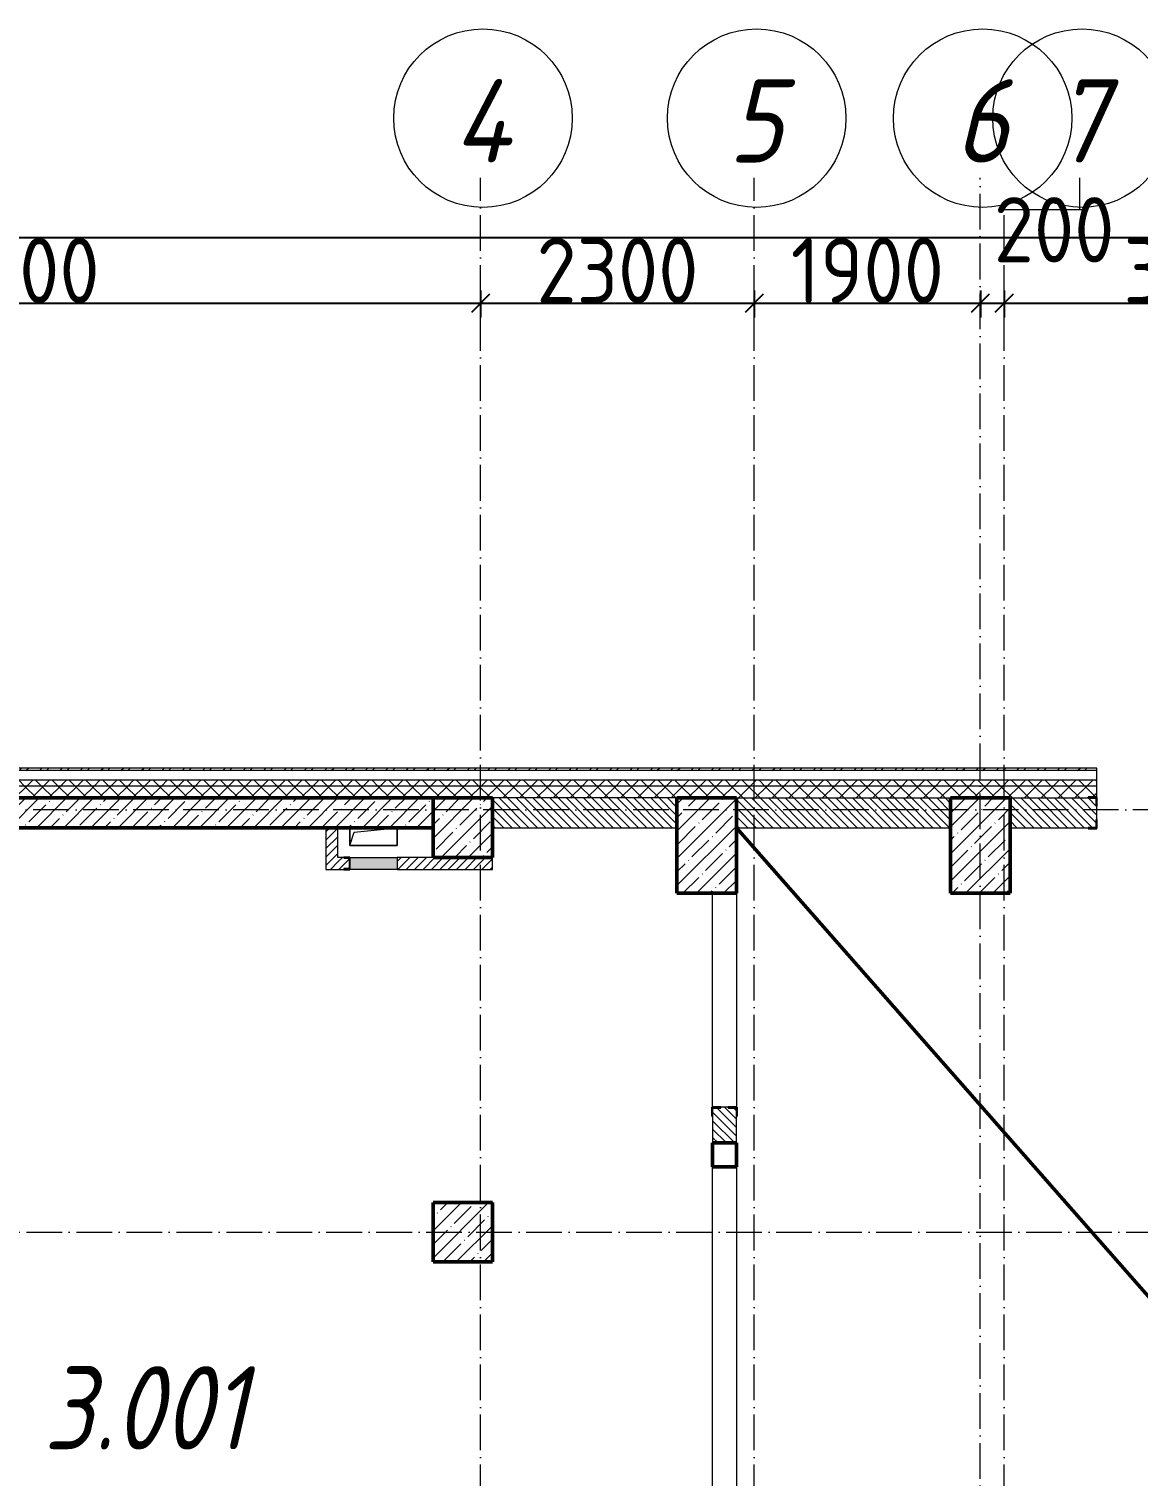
# Model space of a CAD drawing. Header units: millimetres. Extents: x -12989 to 629078, y -109036 to 555275.
# Drawn here: x 525164 to 534486, y -10535 to 1630 of the extents above; entities that cross this region are included whole.
import ezdxf

# ---------------------------------------------------------------- set-up
doc = ezdxf.new("R2010")
doc.units = ezdxf.units.MM
doc.linetypes.add('50_200_ШТРИХ_1Т_ш5_п1_п1_', pattern=[700, 500, -100, 0, -100])
for name, color, linetype, lineweight in [('A-____-____-DIMS', 7, 'Continuous', 9), ('A-DETL-____-OTLN-1', 7, 'Continuous', 50), ('A-FLOR-____-OTLN', 7, 'Continuous', 9), ('A-GENM-____-MCUT', 7, 'Continuous', 25), ('A-GENM-____-OTLN', 7, 'Continuous', 9), ('A-GENM-____-OTLN-1', 7, 'Continuous', 25), ('A-GLAZ-____-OTLN', 7, 'Continuous', 9), ('A-WALL-____-MCUT', 7, 'Continuous', 13), ('A-WALL-____-MCUT-1', 7, 'Continuous', 9), ('A-WALL-____-MCUT-2', 7, 'Continuous', 50), ('A-WALL-____-PATT-1', 7, 'Continuous', 9), ('A-WALL-FNSH-MCUT-1', 7, 'Continuous', 9), ('I-WALL-____-OTLN', 7, 'Continuous', 9), ('S-COLS-____-MCUT', 7, 'Continuous', 50), ('S-COLS-____-OTLN', 7, 'Continuous', 9), ('S-GRID-____-IDEN', 7, 'Continuous', 9), ('S-GRID-____-OTLN', 7, 'Continuous', 9), ('S-GRID-____-OTLN-1', 7, '50_200_ШТРИХ_1Т_ш5_п1_п1_', 9), ('Марки помещений', 7, 'Continuous', 9)]:
    doc.layers.add(name, color=color, linetype=linetype, lineweight=lineweight)
doc.styles.add('ISOCPEUR_I_2', font='isocpeui.ttf', dxfattribs={"width": 0.85, "height": 2.3})
doc.styles.add('ISOCPEUR_I_9', font='isocpeui.ttf', dxfattribs={"width": 0.9, "height": 250})
doc.styles.add('СПДС', font='isocpeur.ttf', dxfattribs={"width": 0.9})
doc.dimstyles.new('ISO-2_5_0_9К_БОЛЬШОЙ_ОСИ', dxfattribs={"dimscale": 304.8, "dimtxt": 248.995294, "dimasz": 0.492126, "dimexe": 0.393701, "dimexo": 0, "dimgap": 0, "dimtad": 1, "dimdec": 0, "dimzin": 0, "dimdsep": 46, "dimtxsty": 'ISOCPEUR_I_9', "dimblk1": 'OBLIQUE', "dimblk2": 'OBLIQUE', "dimsah": 1, "dimcen": 0.09, "dimdle": 0.393701, "dimazin": 0, "dimtfac": 1, "dimtdec": 4, "dimtix": 1, "dimtmove": 0, "dimatfit": 3, "dimfxl": 1, "dimtvp": 1, "dimtolj": 1, "dimtzin": 0, "dimarcsym": 2})
doc.dimstyles.new('ISO-2_5_0_9К_БОЛЬШОЙ_ОСИ_1', dxfattribs={"dimscale": 304.8, "dimtxt": 248.995294, "dimasz": 0.492126, "dimexe": 0.393701, "dimexo": 0, "dimgap": 0, "dimtad": 1, "dimdec": 0, "dimzin": 0, "dimdsep": 46, "dimtxsty": 'ISOCPEUR_I_9', "dimblk1": 'OBLIQUE', "dimblk2": 'OBLIQUE', "dimsah": 1, "dimcen": 0.09, "dimdle": 0.393701, "dimazin": 0, "dimtfac": 1, "dimtdec": 4, "dimtix": 1, "dimtmove": 1, "dimatfit": 3, "dimfxl": 1, "dimtvp": 1, "dimtolj": 1, "dimtzin": 0, "dimarcsym": 2})
doc.dimstyles.new('ISO-2_5_0_9К_БОЛЬШОЙ_ОСИ_2', dxfattribs={"dimscale": 304.8, "dimtxt": 248.995294, "dimasz": 0.492126, "dimexe": 0.393701, "dimexo": 0, "dimgap": 0, "dimtad": 1, "dimdec": 0, "dimzin": 0, "dimdsep": 46, "dimtxsty": 'ISOCPEUR_I_9', "dimblk1": 'OBLIQUE', "dimblk2": 'OBLIQUE', "dimsah": 1, "dimcen": 0.09, "dimdle": 0.393701, "dimazin": 0, "dimtfac": 1, "dimtdec": 4, "dimtix": 1, "dimtmove": 2, "dimatfit": 3, "dimfxl": 1, "dimtvp": 1, "dimtolj": 1, "dimtzin": 0, "dimarcsym": 2})
pattern_1 = [(45, (523510, -90515.61), (-114.04925, 114.04925), []), (45, (523624.06, -90515.61), (-114.04925, 114.04925), [201.612, -40.322, 3.353, -36.97])]
pattern_2 = [(45, (523510.01, -90515.614), (-35.35534, 35.35534), [])]
pattern_3 = [(45, (523510.01, -90515.61), (-70.71068, 70.71068), []), (135, (523510.01, -90515.61), (-70.71068, -70.71068), [])]
pattern_4 = [(135, (523510.01, -90515.614), (-35.35534, -35.35534), [])]

# ---------------------------------------------------------------- blocks, each defined once
blk = doc.blocks.new('BSC_Колонна _Прямоугольная - 500х800-25984396-АР1_План отверстий 3 этажа в осях 1-64_Ю-ЯЯ')
at = {"layer": 'S-COLS-____-OTLN'}
h = blk.add_hatch(dxfattribs=at)
h.set_pattern_fill('FP_13', color=256, style=0, pattern_type=2)
h.set_pattern_definition([(45, (-9650, -85281.04), (-114.04925, 114.04925), []), (45, (-9535.95, -85281.04), (-114.04925, 114.04925), [201.613, -40.323, 3.353, -36.97])])
h.paths.add_polyline_path([(-250, -400), (250, -400), (250, 400), (-250, 400)], flags=0)
at = {"layer": 'S-COLS-____-MCUT'}
for p, q in [((250, 400), (-250, 400)), ((-250, 400), (-250, -400)), ((250, -400), (250, 400)), ((-250, -400), (250, -400))]:
    blk.add_line(p, q, dxfattribs=at)
blk = doc.blocks.new('BSC_Колонна _Прямоугольная - 500х500-V57-АР1_План отверстий 3 этажа в осях 1-64_Ю-ЯЯ')
at = {"layer": 'S-COLS-____-OTLN'}
h = blk.add_hatch(dxfattribs=at)
h.set_pattern_fill('FP_65', color=256, style=0, pattern_type=2)
h.set_pattern_definition([(45, (-5300, -82031.04), (-114.04925, 114.04925), []), (45, (-5185.95, -82031.04), (-114.04925, 114.04925), [201.613, -40.323, 3.353, -36.97])])
h.paths.add_polyline_path([(-250, -250), (250, -250), (250, 250), (-250, 250)], flags=0)
at = {"layer": 'S-COLS-____-MCUT'}
for p, q in [((250, 250), (-250, 250)), ((-250, 250), (-250, -250)), ((250, -250), (250, 250)), ((-250, -250), (250, -250))]:
    blk.add_line(p, q, dxfattribs=at)
blk = doc.blocks.new('BSC_Колонна _Прямоугольная - 500х800-V91-АР1_План отверстий 3 этажа в осях 1-64_Ю-ЯЯ')
at = {"layer": 'S-COLS-____-OTLN'}
h = blk.add_hatch(dxfattribs=at)
h.set_pattern_fill('FP_96', color=256, style=0, pattern_type=2)
h.set_pattern_definition([(45, (-7350, -85281.04), (-114.04925, 114.04925), []), (45, (-7235.95, -85281.04), (-114.04925, 114.04925), [201.613, -40.323, 3.353, -36.97])])
h.paths.add_polyline_path([(-250, -400), (250, -400), (250, 400), (-250, 400)], flags=0)
at = {"layer": 'S-COLS-____-MCUT'}
for p, q in [((250, 400), (-250, 400)), ((-250, 400), (-250, -400)), ((250, -400), (250, 400)), ((-250, -400), (250, -400))]:
    blk.add_line(p, q, dxfattribs=at)
blk = doc.blocks.new('Фахверк_СКБ_Уголок - 250_3380-27498580-АР1_План отверстий 3 этажа в осях 1-64_Ю-ЯЯ')
at = {"layer": 'A-GENM-____-MCUT'}
for p, q in [((200, 181), (125, 181)), ((125, 181), (125, 106)), ((131, 106), (131, 175)), ((131, 175), (200, 175)), ((200, 175), (200, 181)), ((125, 106), (131, 106)), ((131, -6), (125, -6)), ((125, -6), (125, -81)), ((125, -81), (200, -81)), ((131, -75), (131, -6)), ((200, -75), (131, -75)), ((200, -81), (200, -75))]:
    blk.add_line(p, q, dxfattribs=at)
blk = doc.blocks.new('AR_Отверстие Ниша - Лючок-32405342-АР1_План отверстий 3 этажа в осях 1-64_Ю-ЯЯ')
at = {"layer": 'A-GLAZ-____-OTLN'}
blk.add_hatch(color=256, dxfattribs=at).paths.add_polyline_path([(-200, 50), (-200, -50), (200, -50), (200, 50)], flags=0)
for p, q in [((-200, 50), (200, 50)), ((-200, -50), (-200, 50)), ((200, -50), (-200, -50))]:
    blk.add_line(p, q, dxfattribs=at)
blk = doc.blocks.new('154_Фахверк_СКБ_Швеллер - Тип_100_3960-28331862-АР1_План отверстий 3 этажа в осях 1-64_Ю-ЯЯ')
at = {"layer": 'A-GENM-____-MCUT'}
for p, q in [((175, 50), (125, 50)), ((125, 50), (125, -50)), ((128, 47), (175, 47)), ((128, -47), (128, 47)), ((175, 47), (175, 50)), ((125, -50), (175, -50)), ((175, -47), (128, -47)), ((175, -50), (175, -47))]:
    blk.add_line(p, q, dxfattribs=at)
blk = doc.blocks.new('AR_Отверстие прямоугольное _в плите_ - AR_Отверстие прямоугольное _в плите_-30459225-АР1_План отверстий 3 этажа в осях 1-64_Ю-ЯЯ')
at = {"layer": 'A-GENM-____-OTLN'}
for p, q in [((-200, 75), (-200, -75)), ((-200, -75), (-163, 37)), ((-163, 37), (200, 75)), ((200, -75), (200, 75)), ((-200, -75), (200, -75))]:
    blk.add_line(p, q, dxfattribs=at)
blk = doc.blocks.new('BSC_Колонна _Прямоугольная1 - 200х200 _металл_-35216022-АР1_План отверстий 3 этажа в осях 1-64_Ю-ЯЯ')
at = {"layer": 'S-COLS-____-MCUT'}
for p, q in [((100, 100), (-100, 100)), ((-100, 100), (-100, -100)), ((100, -100), (100, 100)), ((-100, -100), (100, -100))]:
    blk.add_line(p, q, dxfattribs=at)
blk = doc.blocks.new('Фахверк_СКБ_Уголок - 200_3960-28268576-АР1_План отверстий 3 этажа в осях 1-64_Ю-ЯЯ')
at = {"layer": 'A-GENM-____-MCUT'}
for p, q in [((200, 156), (125, 156)), ((125, 156), (125, 81)), ((131, 81), (131, 150)), ((131, 150), (200, 150)), ((200, 150), (200, 156)), ((125, 81), (131, 81)), ((131, 19), (125, 19)), ((125, 19), (125, -56)), ((131, -50), (131, 19)), ((125, -56), (200, -56)), ((200, -50), (131, -50)), ((200, -56), (200, -50))]:
    blk.add_line(p, q, dxfattribs=at)
blk = doc.blocks.new('Ось сетки - Круг_Ø6_00__ISO-2_5_0_9K_-25732049-АР1_План отверстий 3 этажа в осях 1-64_Ю-ЯЯ')
at = {"layer": 'S-GRID-____-IDEN'}
blk.add_circle((0, 0), 3, dxfattribs=at)
blk = doc.blocks.new('_Oblique')
at = {"color": 0, "linetype": 'ByBlock', "lineweight": -2}
blk.add_line((-0.5, -0.5), (0.5, 0.5), dxfattribs=at)
blk = doc.blocks.new('*D2834')
at = {"layer": 'A-____-____-DIMS', "color": 0, "lineweight": -2, "transparency": 16777216}
for p, q in [((281421, 3083), (281421, 2857)), ((289221, 3083), (289221, 2857)), ((281301, 2977), (289341, 2977))]:
    blk.add_line(p, q, dxfattribs=at)
at = {"layer": 'Defpoints', "color": 0, "transparency": 16777216}
for p in [(281421, 3083), (289221, 3083), (289221, 2977)]:
    blk.add_point(p, dxfattribs=at)
at = {"layer": 'A-____-____-DIMS', "color": 0, "lineweight": -2, "transparency": 16777216, "xscale": 150, "yscale": 150, "zscale": 150, "rotation": 180}
blk.add_blockref('_Oblique', (281421, 2977), dxfattribs=at)
at = {"layer": 'A-____-____-DIMS', "color": 0, "lineweight": -2, "transparency": 16777216, "xscale": 150, "yscale": 150, "zscale": 150}
blk.add_blockref('_Oblique', (289221, 2977), dxfattribs=at)
at = {"layer": 'A-____-____-DIMS', "color": 0, "transparency": 16777216, "insert": (285321, 3251), "char_height": 548.6, "attachment_point": 5, "style": 'СПДС'}
blk.add_mtext('\\A1;7800', dxfattribs=at)
blk = doc.blocks.new('*D2835')
at = {"layer": 'A-____-____-DIMS', "color": 0, "lineweight": -2, "transparency": 16777216}
for p, q in [((289221, 3083), (289221, 2857)), ((291521, 3083), (291521, 2857)), ((289101, 2977), (291641, 2977))]:
    blk.add_line(p, q, dxfattribs=at)
at = {"layer": 'Defpoints', "color": 0, "transparency": 16777216}
for p in [(289221, 3083), (291521, 3083), (291521, 2977)]:
    blk.add_point(p, dxfattribs=at)
at = {"layer": 'A-____-____-DIMS', "color": 0, "lineweight": -2, "transparency": 16777216, "xscale": 150, "yscale": 150, "zscale": 150, "rotation": 180}
blk.add_blockref('_Oblique', (289221, 2977), dxfattribs=at)
at = {"layer": 'A-____-____-DIMS', "color": 0, "lineweight": -2, "transparency": 16777216, "xscale": 150, "yscale": 150, "zscale": 150}
blk.add_blockref('_Oblique', (291521, 2977), dxfattribs=at)
at = {"layer": 'A-____-____-DIMS', "color": 0, "transparency": 16777216, "insert": (290371, 3251), "char_height": 548.6, "attachment_point": 5, "style": 'СПДС'}
blk.add_mtext('\\A1;2300', dxfattribs=at)
blk = doc.blocks.new('*D2836')
at = {"layer": 'A-____-____-DIMS', "color": 0, "lineweight": -2, "transparency": 16777216}
for p, q in [((291521, 3083), (291521, 2857)), ((293421, 3083), (293421, 2857)), ((291401, 2977), (293541, 2977))]:
    blk.add_line(p, q, dxfattribs=at)
at = {"layer": 'Defpoints', "color": 0, "transparency": 16777216}
for p in [(291521, 3083), (293421, 3083), (293421, 2977)]:
    blk.add_point(p, dxfattribs=at)
at = {"layer": 'A-____-____-DIMS', "color": 0, "lineweight": -2, "transparency": 16777216, "xscale": 150, "yscale": 150, "zscale": 150, "rotation": 180}
blk.add_blockref('_Oblique', (291521, 2977), dxfattribs=at)
at = {"layer": 'A-____-____-DIMS', "color": 0, "lineweight": -2, "transparency": 16777216, "xscale": 150, "yscale": 150, "zscale": 150}
blk.add_blockref('_Oblique', (293421, 2977), dxfattribs=at)
at = {"layer": 'A-____-____-DIMS', "color": 0, "transparency": 16777216, "insert": (292471, 3251), "char_height": 548.6, "attachment_point": 5, "style": 'СПДС'}
blk.add_mtext('\\A1;1900', dxfattribs=at)
blk = doc.blocks.new('*D2837')
at = {"layer": 'A-____-____-DIMS', "color": 0, "lineweight": -2, "transparency": 16777216}
for p, q in [((293421, 3083), (293421, 2857)), ((293621, 3083), (293621, 2857)), ((293301, 2977), (293741, 2977))]:
    blk.add_line(p, q, dxfattribs=at)
at = {"layer": 'Defpoints', "color": 0, "transparency": 16777216}
for p in [(293421, 3083), (293621, 3083), (293621, 2977)]:
    blk.add_point(p, dxfattribs=at)
at = {"layer": 'A-____-____-DIMS', "color": 0, "lineweight": -2, "transparency": 16777216, "xscale": 150, "yscale": 150, "zscale": 150, "rotation": 180}
blk.add_blockref('_Oblique', (293421, 2977), dxfattribs=at)
at = {"layer": 'A-____-____-DIMS', "color": 0, "lineweight": -2, "transparency": 16777216, "xscale": 150, "yscale": 150, "zscale": 150}
blk.add_blockref('_Oblique', (293621, 2977), dxfattribs=at)
at = {"layer": 'A-____-____-DIMS', "color": 0, "transparency": 16777216, "insert": (293534, 3868), "char_height": 548.6, "attachment_point": 1, "line_spacing_factor": 1.149209, "style": 'СПДС'}
blk.add_mtext('\\A1;200', dxfattribs=at)
blk = doc.blocks.new('*D2838')
at = {"layer": 'A-____-____-DIMS', "color": 0, "lineweight": -2, "transparency": 16777216}
for p, q in [((293621, 3083), (293621, 2857)), ((297021, 3083), (297021, 2857)), ((293501, 2977), (297141, 2977))]:
    blk.add_line(p, q, dxfattribs=at)
at = {"layer": 'Defpoints', "color": 0, "transparency": 16777216}
for p in [(293621, 3083), (297021, 3083), (297021, 2977)]:
    blk.add_point(p, dxfattribs=at)
at = {"layer": 'A-____-____-DIMS', "color": 0, "lineweight": -2, "transparency": 16777216, "xscale": 150, "yscale": 150, "zscale": 150, "rotation": 180}
blk.add_blockref('_Oblique', (293621, 2977), dxfattribs=at)
at = {"layer": 'A-____-____-DIMS', "color": 0, "lineweight": -2, "transparency": 16777216, "xscale": 150, "yscale": 150, "zscale": 150}
blk.add_blockref('_Oblique', (297021, 2977), dxfattribs=at)
at = {"layer": 'A-____-____-DIMS', "color": 0, "transparency": 16777216, "insert": (295321, 3251), "char_height": 548.6, "attachment_point": 5, "style": 'СПДС'}
blk.add_mtext('\\A1;3400', dxfattribs=at)
blk = doc.blocks.new('*D2873')
at = {"layer": 'A-____-____-DIMS', "color": 0, "lineweight": -2, "transparency": 16777216}
for p, q in [((281301, 3529), (332155, 3529)), ((281421, 3635), (281421, 3409)), ((385041, 3529), (334032, 3529)), ((384921, 3635), (384921, 3409))]:
    blk.add_line(p, q, dxfattribs=at)
at = {"layer": 'Defpoints', "color": 0, "transparency": 16777216}
for p in [(281421, 3635), (384921, 3635), (384921, 3529)]:
    blk.add_point(p, dxfattribs=at)
at = {"layer": 'A-____-____-DIMS', "color": 0, "lineweight": -2, "transparency": 16777216, "xscale": 150, "yscale": 150, "zscale": 150, "rotation": 180}
blk.add_blockref('_Oblique', (281421, 3529), dxfattribs=at)
at = {"layer": 'A-____-____-DIMS', "color": 0, "lineweight": -2, "transparency": 16777216, "xscale": 150, "yscale": 150, "zscale": 150}
blk.add_blockref('_Oblique', (384921, 3529), dxfattribs=at)
at = {"layer": 'A-____-____-DIMS', "color": 0, "transparency": 16777216, "insert": (332155, 4055), "char_height": 548.6, "attachment_point": 1, "line_spacing_factor": 1.149209, "style": 'СПДС'}
blk.add_mtext('\\A1;103500', dxfattribs=at)
blk = doc.blocks.new('3эт')
at = {"layer": 'S-GRID-____-OTLN-1', "color": 251, "ltscale": 0.6, "true_color": 0x636466}
for p, q in [((289220.7, -33971.9), (289220.7, 4029.4)), ((291520.7, -33971.9), (291520.7, 4029.4)), ((293420.7, -33791.8), (293420.7, 4029.4)), ((294255.7, 3765.1), (294255.7, 4029.4)), ((293620.7, -33971.9), (293620.7, 3765.1)), ((293620.7, 3765.1), (294255.7, 3765.1)), ((387845.1, -1282.4), (279101.9, -1282.4)), ((279101.9, -4832.4), (387845.1, -4832.4))]:
    blk.add_line(p, q, dxfattribs=at)
at = {"layer": 'S-GRID-____-IDEN', "xscale": 250, "yscale": 250, "zscale": 99.99999999999993}
for p in [(289240.6, 4531.9), (291540.6, 4531.9), (293440.6, 4531.9), (294275.6, 4531.9)]:
    blk.add_blockref('Ось сетки - Круг_Ø6_00__ISO-2_5_0_9K_-25732049-АР1_План отверстий 3 этажа в осях 1-64_Ю-ЯЯ', p, dxfattribs=at)
at = {"layer": 'S-GRID-____-IDEN', "char_height": 700, "attachment_point": 1, "style": 'ISOCPEUR_I_9'}
for s, insert, width in [('\\fISOCPEUR|b0|i1|c204|p34|;\\W.9;4', (288992.8, 4859.2), 223.671), ('\\fISOCPEUR|b0|i1|c204|p34|;\\W.9;5', (291301.8, 4859.2), 202.025), ('\\fISOCPEUR|b0|i1|c204|p34|;\\W.9;6', (293201.8, 4859.2), 202.025), ('\\fISOCPEUR|b0|i1|c204|p34|;\\W.9;7', (294036.8, 4859.2), 202.025)]:
    blk.add_mtext(s, dxfattribs=dict(at, insert=insert, width=width))
at = {"layer": 'A-____-____-DIMS'}
for base, p1, p2, dimstyle, override, picture, middle in [((384920.7, 3529.2), (281420.7, 3635.3), (384920.7, 3635.3), 'ISO-2_5_0_9К_БОЛЬШОЙ_ОСИ_2', {"dimtxt": 1.8, "dimpost": '<>', "dimtxsty": 'СПДС', "dimfxl": 103500}, '*D2873', (333093.6, 3689.2)), ((293620.7, 2977), (293420.7, 3083.1), (293620.7, 3083.1), 'ISO-2_5_0_9К_БОЛЬШОЙ_ОСИ_1', {"dimtxt": 1.8, "dimpost": '<>', "dimtxsty": 'СПДС', "dimfxl": 200}, '*D2837', (294003.2, 3136.9))]:
    dim = blk.add_linear_dim(base=base, p1=p1, p2=p2, dimstyle=dimstyle, override=override, dxfattribs=at)
    dim.commit()
    dim.dimension.update_dxf_attribs({"geometry": picture, "text_midpoint": middle, "dimtype": 160})
for base, p1, p2, override, picture, middle in [((289220.7, 2977), (281420.7, 3083.1), (289220.7, 3083.1), {"dimtxt": 1.8, "dimpost": '<>', "dimtxsty": 'СПДС', "dimfxl": 7800}, '*D2834', (285320.7, 3251.3)), ((291520.7, 2977), (289220.7, 3083.1), (291520.7, 3083.1), {"dimtxt": 1.8, "dimpost": '<>', "dimtxsty": 'СПДС', "dimfxl": 2300}, '*D2835', (290370.7, 3251.3)), ((293420.7, 2977), (291520.7, 3083.1), (293420.7, 3083.1), {"dimtxt": 1.8, "dimpost": '<>', "dimtxsty": 'СПДС', "dimfxl": 1900}, '*D2836', (292470.7, 3251.3)), ((297020.7, 2977), (293620.7, 3083.1), (297020.7, 3083.1), {"dimtxt": 1.8, "dimpost": '<>', "dimtxsty": 'СПДС', "dimfxl": 3400}, '*D2838', (295320.7, 3251.3))]:
    dim = blk.add_linear_dim(base=base, p1=p1, p2=p2, dimstyle='ISO-2_5_0_9К_БОЛЬШОЙ_ОСИ', override=override, dxfattribs=at)
    dim.commit()
    dim.dimension.update_dxf_attribs({"geometry": picture, "text_midpoint": middle})

msp = doc.modelspace()

# ---------------------------------------------------------------- hatches: boundary and pattern name
at = {"layer": 'A-WALL-____-PATT-1'}
h = msp.add_hatch(dxfattribs=at)
h.set_pattern_fill('FP_6', color=256, style=0, pattern_type=2)
h.set_pattern_definition([(45, (523510.01, -90515.61), (-85.53659, 85.53659), []), (45, (523567.03, -90515.61), (-85.53659, 85.53659), [])])
h.paths.add_polyline_path([(547379.0077, -4604.5723), (547379.0077, -4584.5723), (547360.0077, -4584.5723), (547360.0077, -4604.5723)], flags=0)
h.paths.add_polyline_path([(547210.0077, -4604.5723), (547210.0077, -4584.5723), (543640.0077, -4584.5723), (543640.0077, -4604.5723), (544705.5532, -4604.5723)], flags=0)
h.paths.add_polyline_path([(534140.0077, -4604.5723), (534140.0077, -4584.5723), (520830.0077, -4584.5723), (520830.0077, -4604.5723), (530565.8389, -4604.5723)], flags=0)
h = msp.add_hatch(dxfattribs=at)
h.set_pattern_fill('FP_4', color=256, style=0, pattern_type=2)
h.set_pattern_definition(pattern_3)
h.paths.add_polyline_path([(544705.5532, -4734.5723), (547360.0077, -4734.5723), (547360.0077, -4684.5723), (543640.0077, -4684.5723), (543640.0077, -4734.5723)], flags=0)
h.paths.add_polyline_path([(534140.0077, -4734.5723), (534140.0077, -4684.5723), (520960.0077, -4684.5723), (520960.0077, -4734.5723), (530565.8389, -4734.5723)], flags=0)
h = msp.add_hatch(dxfattribs=at)
h.set_pattern_fill('FP_4', color=256, style=0, pattern_type=2)
h.set_pattern_definition(pattern_3)
h.paths.add_polyline_path([(547360.0077, -4834.5723), (547360.0077, -4734.5723), (543640.0077, -4734.5723), (543640.0077, -4828.5723), (543715.0077, -4828.5723), (543715.0077, -4834.5723), (544705.5532, -4834.5723)], flags=0)
h.paths.add_polyline_path([(534065.0077, -4834.5723), (534065.0077, -4828.5723), (534140.0077, -4828.5723), (534140.0077, -4734.5723), (521060.0077, -4734.5723), (521060.0077, -4834.5723), (533410.0077, -4834.5723)], flags=0)
h = msp.add_hatch(dxfattribs=at)
h.set_pattern_fill('FP_12', color=256, style=0, pattern_type=2)
h.set_pattern_definition(pattern_1)
h.paths.add_polyline_path([(528560.0077, -5084.5723), (528560.0077, -4834.5723), (521560.0077, -4834.5723), (521560.0077, -5084.5723), (523495.9817, -5084.5723)], flags=0)
h = msp.add_hatch(dxfattribs=at)
h.set_pattern_fill('FP_9', color=256, style=0, pattern_type=2)
h.set_pattern_definition(pattern_4)
h.paths.add_polyline_path([(529060.0077, -5084.5723), (530610.0077, -5084.5723), (530610.0077, -4834.5723), (529060.0077, -4834.5723)], flags=0)
h = msp.add_hatch(dxfattribs=at)
h.set_pattern_fill('FP_9', color=256, style=0, pattern_type=2)
h.set_pattern_definition(pattern_4)
h.paths.add_polyline_path([(532910.0077, -5084.5723), (532910.0077, -4834.5723), (531110.0077, -4834.5723), (531110.0077, -5084.5723)], flags=0)
h = msp.add_hatch(dxfattribs=at)
h.set_pattern_fill('FP_9', color=256, style=0, pattern_type=2)
h.set_pattern_definition(pattern_4)
h.paths.add_polyline_path([(534134.0077, -5084.5723), (534134.0077, -5015.5723), (534140.0077, -5015.5723), (534140.0077, -4903.5723), (534134.0077, -4903.5723), (534134.0077, -4834.5723), (533410.0077, -4834.5723), (533410.0077, -5084.5723), (534065.0077, -5084.5723)], flags=0)
h = msp.add_hatch(dxfattribs=at)
h.set_pattern_fill('FP_8', color=256, style=0, pattern_type=2)
h.set_pattern_definition(pattern_2)
h.paths.add_polyline_path([(527760.0077, -5434.5723), (527760.0077, -5084.5723), (527660.0077, -5084.5723), (527660.0077, -5434.5723)], flags=0)
h = msp.add_hatch(dxfattribs=at)
h.set_pattern_fill('FP_8', color=256, style=0, pattern_type=2)
h.set_pattern_definition(pattern_2)
h.paths.add_polyline_path([(527810.0077, -5434.5723), (527810.0077, -5431.5723), (527857.0077, -5431.5723), (527857.0077, -5337.5723), (527810.0077, -5337.5723), (527810.0077, -5334.5723), (527760.0077, -5334.5723), (527760.0077, -5434.5723)], flags=0)
h.paths.add_polyline_path([(529060.0077, -5434.5723), (529060.0077, -5334.5723), (528260.0077, -5334.5723), (528260.0077, -5434.5723)], flags=0)
h = msp.add_hatch(dxfattribs=at)
h.set_pattern_fill('FP_9', color=256, style=0, pattern_type=2)
h.set_pattern_definition(pattern_4)
h.paths.add_polyline_path([(531110.0077, -7734.5723), (531110.0077, -7440.5723), (531041.0077, -7440.5723), (531041.0077, -7434.5723), (530979.0077, -7434.5723), (530979.0077, -7440.5723), (530910.0077, -7440.5723), (530910.0077, -7734.5723)], flags=0)
at = {"layer": 'S-COLS-____-OTLN'}
h = msp.add_hatch(dxfattribs=at)
h.set_pattern_fill('FP_12', color=256, style=0, pattern_type=2)
h.set_pattern_definition(pattern_1)
h.paths.add_polyline_path([(529060.0077, -5334.5723), (529060.0077, -4834.5723), (528560.0077, -4834.5723), (528560.0077, -5334.5723)], flags=0)

# ---------------------------------------------------------------- linework, layer by layer
at = {"layer": 'A-DETL-____-OTLN-1'}
msp.add_line((531110.0077, -5084.5723), (540682.2456, -15984.5723), dxfattribs=at)
at = {"layer": 'A-FLOR-____-OTLN'}
for p, q in [((527860.0077, -5234.5723), (527860.0077, -5084.5723)), ((528260.0077, -5084.5723), (528260.0077, -5234.5723)), ((528260.0077, -5234.5723), (527860.0077, -5234.5723))]:
    msp.add_line(p, q, dxfattribs=at)
at = {"layer": 'A-WALL-____-MCUT'}
for p, q in [((534140.0077, -4604.5723), (520830.0077, -4604.5723)), ((534140.0077, -4828.5723), (534140.0077, -4604.5723)), ((530610.0077, -4834.5723), (528560.0077, -4834.5723)), ((529060.0077, -4834.5723), (529060.0077, -5084.5723)), ((531110.0077, -4834.5723), (532910.0077, -4834.5723)), ((533410.0077, -4834.5723), (534065.0077, -4834.5723)), ((534140.0077, -5015.5723), (534140.0077, -4903.5723)), ((529060.0077, -5084.5723), (530610.0077, -5084.5723)), ((531110.0077, -5084.5723), (532910.0077, -5084.5723)), ((533410.0077, -5084.5723), (534065.0077, -5084.5723)), ((530910.0077, -7509.5723), (530910.0077, -7734.5723)), ((531041.0077, -7434.5723), (530979.0077, -7434.5723)), ((531110.0077, -7734.5723), (531110.0077, -7509.5723))]:
    msp.add_line(p, q, dxfattribs=at)
at = {"layer": 'A-WALL-____-MCUT-1'}
for p, q in [((534140.0077, -4684.5723), (520910.0077, -4684.5723)), ((534140.0077, -4734.5723), (520960.0077, -4734.5723))]:
    msp.add_line(p, q, dxfattribs=at)
at = {"layer": 'A-WALL-____-MCUT-2'}
for p, q in [((528560.0077, -4834.5723), (521560.0077, -4834.5723)), ((528560.0077, -5084.5723), (528560.0077, -4834.5723)), ((521560.0077, -5084.5723), (528560.0077, -5084.5723))]:
    msp.add_line(p, q, dxfattribs=at)
at = {"layer": 'A-WALL-FNSH-MCUT-1'}
for p, q in [((534140.0077, -4584.5723), (520810.0077, -4584.5723)), ((534140.0077, -4604.5723), (534140.0077, -4584.5723)), ((527660.0077, -5084.5723), (527660.0077, -5434.5723)), ((527760.0077, -5334.5723), (527760.0077, -5084.5723)), ((527810.0077, -5334.5723), (527760.0077, -5334.5723)), ((529060.0077, -5334.5723), (528260.0077, -5334.5723)), ((529060.0077, -5434.5723), (529060.0077, -5334.5723)), ((527660.0077, -5434.5723), (527810.0077, -5434.5723)), ((528260.0077, -5434.5723), (529060.0077, -5434.5723))]:
    msp.add_line(p, q, dxfattribs=at)
at = {"layer": 'I-WALL-____-OTLN'}
for p, q in [((530910.0077, -7434.5723), (530910.0077, -5634.5723)), ((531110.0077, -5634.5723), (531110.0077, -7434.5723)), ((530910.0077, -13384.5723), (530910.0077, -7934.5723)), ((531110.0077, -7934.5723), (531110.0077, -13384.5723))]:
    msp.add_line(p, q, dxfattribs=at)
at = {"layer": 'S-COLS-____-MCUT'}
for p, q in [((529060.0077, -4834.5723), (528560.0077, -4834.5723)), ((528560.0077, -4834.5723), (528560.0077, -5334.5723)), ((529060.0077, -5334.5723), (529060.0077, -4834.5723)), ((528560.0077, -5334.5723), (529060.0077, -5334.5723))]:
    msp.add_line(p, q, dxfattribs=at)
at = {"layer": 'S-GRID-____-OTLN'}
msp.add_line((533360.0077, 112.646), (534019.7302, 112.646), dxfattribs=at)

# ---------------------------------------------------------------- block references
msp.add_blockref('3эт', (239739.3002, -3652.1582))
at = {"layer": 'A-GENM-____-OTLN'}
msp.add_blockref('AR_Отверстие прямоугольное _в плите_ - AR_Отверстие прямоугольное _в плите_-30459225-АР1_План отверстий 3 этажа в осях 1-64_Ю-ЯЯ', (528060.0077, -5159.5723), dxfattribs=at)
at = {"layer": 'A-GENM-____-OTLN-1'}
for name, p, rotation in [('Фахверк_СКБ_Уголок - 250_3380-27498580-АР1_План отверстий 3 этажа в осях 1-64_Ю-ЯЯ', (534265.0077, -4909.5723), 180), ('154_Фахверк_СКБ_Швеллер - Тип_100_3960-28331862-АР1_План отверстий 3 этажа в осях 1-64_Ю-ЯЯ', (527985.0077, -5384.5723), 180), ('Фахверк_СКБ_Уголок - 200_3960-28268576-АР1_План отверстий 3 этажа в осях 1-64_Ю-ЯЯ', (530960.0077, -7309.5723), 269.9999999999999)]:
    msp.add_blockref(name, p, dxfattribs=dict(at, rotation=rotation))
at = {"layer": 'A-GLAZ-____-OTLN', "rotation": 180}
msp.add_blockref('AR_Отверстие Ниша - Лючок-32405342-АР1_План отверстий 3 этажа в осях 1-64_Ю-ЯЯ', (528060.0077, -5384.5723), dxfattribs=at)
at = {"layer": 'S-COLS-____-OTLN'}
for name, p in [('BSC_Колонна _Прямоугольная - 500х800-V91-АР1_План отверстий 3 этажа в осях 1-64_Ю-ЯЯ', (530860.0077, -5234.5723)), ('BSC_Колонна _Прямоугольная - 500х800-25984396-АР1_План отверстий 3 этажа в осях 1-64_Ю-ЯЯ', (533160.0077, -5234.5723)), ('BSC_Колонна _Прямоугольная - 500х500-V57-АР1_План отверстий 3 этажа в осях 1-64_Ю-ЯЯ', (528810.0077, -8484.5723))]:
    msp.add_blockref(name, p, dxfattribs=at)
at = {"layer": 'S-COLS-____-OTLN', "rotation": 270.0000000000001}
msp.add_blockref('BSC_Колонна _Прямоугольная1 - 200х200 _металл_-35216022-АР1_План отверстий 3 этажа в осях 1-64_Ю-ЯЯ', (531010.0077, -7834.5723), dxfattribs=at)

# ---------------------------------------------------------------- texts
at = {"layer": 'Марки помещений', "insert": (525287.5069, -9610.9518), "char_height": 700, "width": 737.5525, "attachment_point": 1, "style": 'ISOCPEUR_I_2'}
msp.add_mtext('3.001', dxfattribs=at)

doc.saveas('drawing.dxf')
